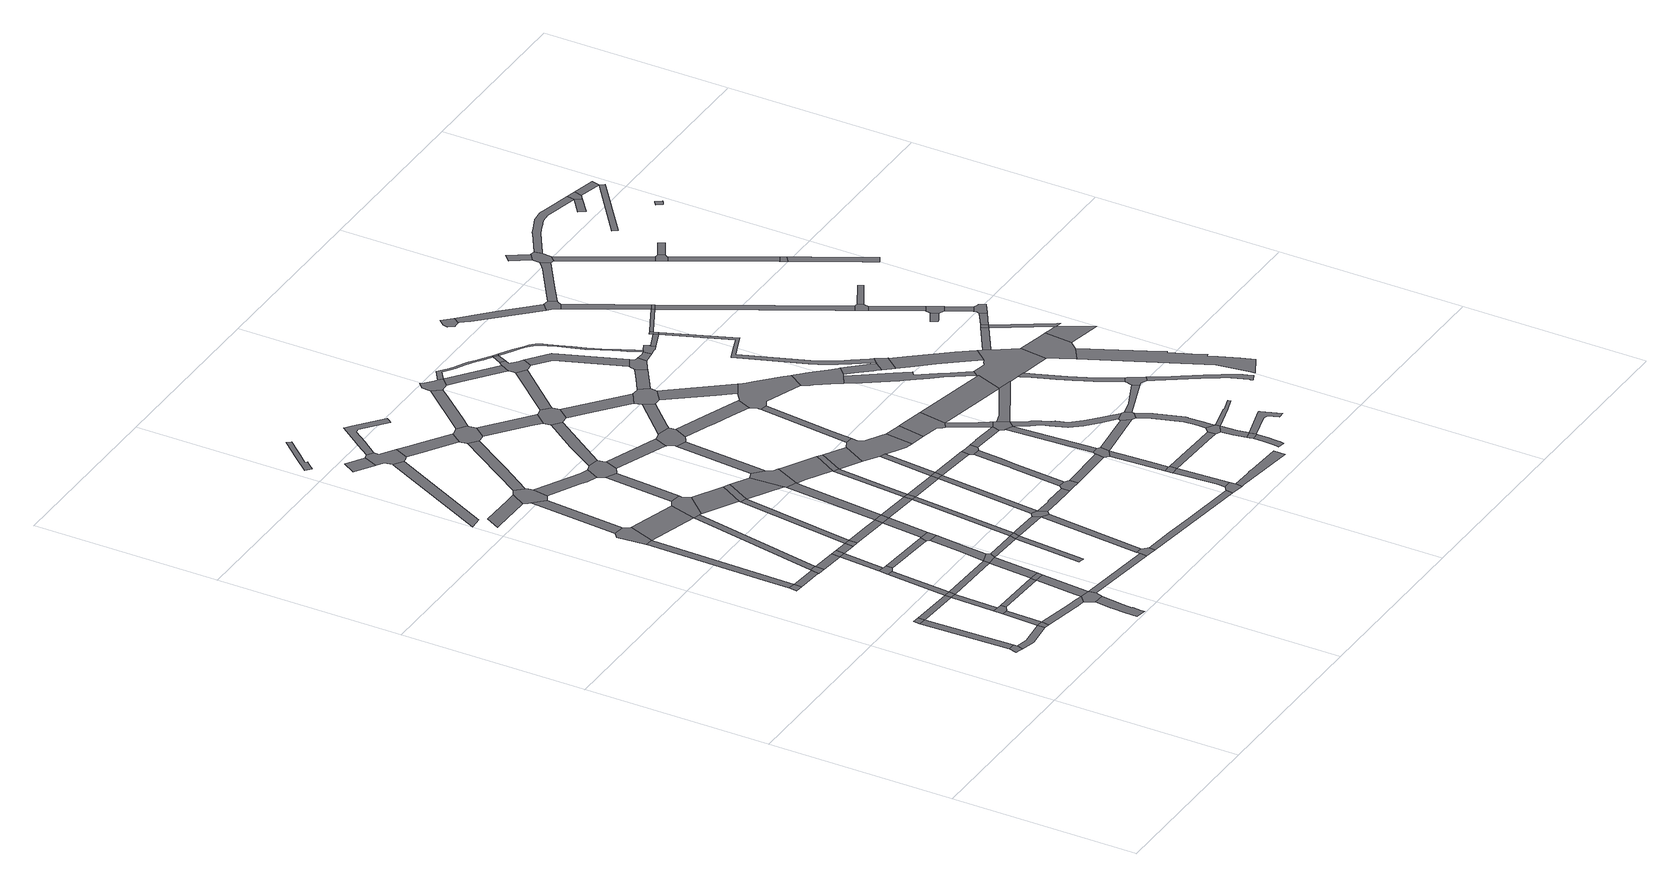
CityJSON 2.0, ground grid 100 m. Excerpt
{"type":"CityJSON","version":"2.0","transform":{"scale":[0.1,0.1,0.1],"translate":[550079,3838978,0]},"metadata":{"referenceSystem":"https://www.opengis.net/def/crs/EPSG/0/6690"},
"CityObjects":{
"road1":{"type":"Road","geometry":[{"type":"MultiSurface","lod":"1","boundaries":[[[0,1,2,3,4,5]]]}]},
"road2":{"type":"Road","attributes":{"RoadStructureAttribute.sectionType":"1"},"geometry":[{"type":"MultiSurface","lod":"1","boundaries":[[[6,1,0,7]]]}]},
"road3":{"type":"Road","attributes":{"RoadStructureAttribute.sectionType":"1"},"geometry":[{"type":"MultiSurface","lod":"1","boundaries":[[[8,9,5,4,10,11,12,13]]]}]},
"road4":{"type":"Road","geometry":[{"type":"MultiSurface","lod":"1","boundaries":[[[14,6,7,15]]]}]},
"road5":{"type":"Road","geometry":[{"type":"MultiSurface","lod":"1","boundaries":[[[8,13,16,17,18,19]]]}]},
"road6":{"type":"Road","attributes":{"RoadStructureAttribute.sectionType":"1"},"geometry":[{"type":"MultiSurface","lod":"1","boundaries":[[[20,8,19,21]]]}]},
"road7":{"type":"Road","attributes":{"RoadStructureAttribute.sectionType":"1"},"geometry":[{"type":"MultiSurface","lod":"1","boundaries":[[[15,7,22,23,24]]]}]},
"road8":{"type":"Road","geometry":[{"type":"MultiSurface","lod":"1","boundaries":[[[25,26,27,28]]]}]},
"road9":{"type":"Road","geometry":[{"type":"MultiSurface","lod":"1","boundaries":[[[29,20,21,30,31,32]]]}]},
"road10":{"type":"Road","attributes":{"RoadStructureAttribute.sectionType":"1"},"geometry":[{"type":"MultiSurface","lod":"1","boundaries":[[[23,29,32,33]]]}]},
"road11":{"type":"Road","attributes":{"RoadStructureAttribute.sectionType":"1"},"geometry":[{"type":"MultiSurface","lod":"1","boundaries":[[[34,35,36,37,19,18,38,39,40,41,42]]]}]},
"road12":{"type":"Road","attributes":{"RoadStructureAttribute.sectionType":"1"},"geometry":[{"type":"MultiSurface","lod":"1","boundaries":[[[28,27,43,44]]]}]},
"road13":{"type":"Road","geometry":[{"type":"MultiSurface","lod":"1","boundaries":[[[24,23,33,45]]]}]},
"road14":{"type":"Road","attributes":{"RoadStructureAttribute.sectionType":"1"},"geometry":[{"type":"MultiSurface","lod":"1","boundaries":[[[46,47,25,28,48,49]]]}]},
"road15":{"type":"Road","attributes":{"RoadStructureAttribute.sectionType":"1"},"geometry":[{"type":"MultiSurface","lod":"1","boundaries":[[[50,24,45,51]]]}]},
"road16":{"type":"Road","attributes":{"RoadStructureAttribute.sectionType":"1"},"geometry":[{"type":"MultiSurface","lod":"1","boundaries":[[[52,53,54,55,56,57,58,59,60,61,62,63,64]]]}]},
"road17":{"type":"Road","geometry":[{"type":"MultiSurface","lod":"1","boundaries":[[[65,44,43,66,67,68]]]}]},
"road18":{"type":"Road","attributes":{"RoadStructureAttribute.sectionType":"1"},"geometry":[{"type":"MultiSurface","lod":"1","boundaries":[[[31,30,69,70]]]}]},
"road19":{"type":"Road","geometry":[{"type":"MultiSurface","lod":"1","boundaries":[[[42,41,71,52,64,72,73]]]}]},
"road20":{"type":"Road","geometry":[{"type":"MultiSurface","lod":"1","boundaries":[[[74,50,51,75,76,77,78,79]]]}]},
"road21":{"type":"Road","attributes":{"RoadStructureAttribute.sectionType":"1"},"geometry":[{"type":"MultiSurface","lod":"1","boundaries":[[[80,68,67,81,82,83]]]}]},
"road22":{"type":"Road","attributes":{"RoadStructureAttribute.sectionType":"1"},"geometry":[{"type":"MultiSurface","lod":"1","boundaries":[[[84,45,33,85,86,87]]]}]},
"road23":{"type":"Road","attributes":{"RoadStructureAttribute.sectionType":"1"},"geometry":[{"type":"MultiSurface","lod":"1","boundaries":[[[69,88,89,42,73,90,91]]]}]},
"road24":{"type":"Road","attributes":{"RoadStructureAttribute.sectionType":"1"},"geometry":[{"type":"MultiSurface","lod":"1","boundaries":[[[82,74,79,92]]]}]},
"road25":{"type":"Road","geometry":[{"type":"MultiSurface","lod":"1","boundaries":[[[93,94,95,96,46,49,97,98,99]]]}]},
"road26":{"type":"Road","geometry":[{"type":"MultiSurface","lod":"1","boundaries":[[[83,82,92,100]]]}]},
"road27":{"type":"Road","geometry":[{"type":"MultiSurface","lod":"1","boundaries":[[[70,69,91,101]]]}]},
"road28":{"type":"Road","attributes":{"RoadStructureAttribute.sectionType":"1"},"geometry":[{"type":"MultiSurface","lod":"1","boundaries":[[[102,65,68,103]]]}]},
"road29":{"type":"Road","attributes":{"RoadStructureAttribute.sectionType":"1"},"geometry":[{"type":"MultiSurface","lod":"1","boundaries":[[[104,105,106,107,108,109]]]}]},
"road30":{"type":"Road","attributes":{"RoadStructureAttribute.sectionType":"1"},"geometry":[{"type":"MultiSurface","lod":"1","boundaries":[[[100,92,110,111]]]}]},
"road31":{"type":"Road","attributes":{"RoadStructureAttribute.sectionType":"1"},"geometry":[{"type":"MultiSurface","lod":"1","boundaries":[[[112,86,113,114,115,70,101]]]}]},
"road32":{"type":"Road","attributes":{"RoadStructureAttribute.sectionType":"1"},"geometry":[{"type":"MultiSurface","lod":"1","boundaries":[[[116,93,99,117]]]}]},
"road33":{"type":"Road","attributes":{"RoadStructureAttribute.sectionType":"1"},"geometry":[{"type":"MultiSurface","lod":"1","boundaries":[[[78,77,118,119]]]}]},
"road34":{"type":"Road","attributes":{"RoadStructureAttribute.sectionType":"1"},"geometry":[{"type":"MultiSurface","lod":"1","boundaries":[[[97,49,120,121]]]}]},
"road35":{"type":"Road","geometry":[{"type":"MultiSurface","lod":"1","boundaries":[[[111,110,122,123]]]}]},
"road36":{"type":"Road","attributes":{"RoadStructureAttribute.sectionType":"1"},"geometry":[{"type":"MultiSurface","lod":"1","boundaries":[[[73,72,124,125]]]}]},
"road37":{"type":"Road","attributes":{"RoadStructureAttribute.sectionType":"1"},"geometry":[{"type":"MultiSurface","lod":"1","boundaries":[[[126,127,128,129,130,131]]]}]},
"road38":{"type":"Road","geometry":[{"type":"MultiSurface","lod":"1","boundaries":[[[132,87,86,112,133]]]}]},
"road39":{"type":"Road","attributes":{"RoadStructureAttribute.sectionType":"1"},"geometry":[{"type":"MultiSurface","lod":"1","boundaries":[[[134,135,87,132,136,137]]]}]},
"road40":{"type":"Road","geometry":[{"type":"MultiSurface","lod":"1","boundaries":[[[138,139,109,108,140,141,116,117,142,143,144,145,146]]]}]},
"road41":{"type":"Road","attributes":{"RoadStructureAttribute.sectionType":"1"},"geometry":[{"type":"MultiSurface","lod":"1","boundaries":[[[147,148,123,122,149,150]]]}]},
"road42":{"type":"Road","attributes":{"RoadStructureAttribute.sectionType":"1"},"geometry":[{"type":"MultiSurface","lod":"1","boundaries":[[[151,133,112,152,153]]]}]},
"road43":{"type":"Road","geometry":[{"type":"MultiSurface","lod":"1","boundaries":[[[119,118,154,155,134,137,156,157]]]}]},
"road44":{"type":"Road","attributes":{"RoadStructureAttribute.sectionType":"1"},"geometry":[{"type":"MultiSurface","lod":"1","boundaries":[[[158,111,123,159]]]}]},
"road45":{"type":"Road","attributes":{"RoadStructureAttribute.sectionType":"1"},"geometry":[{"type":"MultiSurface","lod":"1","boundaries":[[[152,160,161,162,163,164]]]}]},
"road46":{"type":"Road","geometry":[{"type":"MultiSurface","lod":"1","boundaries":[[[165,166,121,120,102,103,167,168,169,170,171,172,173]]]}]},
"road47":{"type":"Road","attributes":{"RoadStructureAttribute.sectionType":"1"},"geometry":[{"type":"MultiSurface","lod":"1","boundaries":[[[174,175,176,177]]]}]},
"road48":{"type":"Road","attributes":{"RoadStructureAttribute.sectionType":"1"},"geometry":[{"type":"MultiSurface","lod":"1","boundaries":[[[149,178,157,156,179]]]}]},
"road49":{"type":"Road","attributes":{"RoadStructureAttribute.sectionType":"1"},"geometry":[{"type":"MultiSurface","lod":"1","boundaries":[[[180,181,182,183,184,185,186,187,188,189,190]]]}]},
"road50":{"type":"Road","attributes":{"RoadStructureAttribute.sectionType":"1"},"geometry":[{"type":"MultiSurface","lod":"1","boundaries":[[[170,169,191,192,193]]]}]},
"road51":{"type":"Road","geometry":[{"type":"MultiSurface","lod":"1","boundaries":[[[194,125,124,195,196,197,198,199]]]}]},
"road52":{"type":"Road","geometry":[{"type":"MultiSurface","lod":"1","boundaries":[[[153,152,164,200]]]}]},
"road53":{"type":"Road","attributes":{"RoadStructureAttribute.sectionType":"1"},"geometry":[{"type":"MultiSurface","lod":"1","boundaries":[[[201,202,144,143,203,204,205,206]]]}]},
"road54":{"type":"Road","geometry":[{"type":"MultiSurface","lod":"1","boundaries":[[[150,149,179,207,208]]]}]},
"road55":{"type":"Road","geometry":[{"type":"MultiSurface","lod":"1","boundaries":[[[209,210,177,176,211,126,131,212,213,214,215,216,217,218]]]}]},
"road56":{"type":"Road","attributes":{"RoadStructureAttribute.sectionType":"1"},"geometry":[{"type":"MultiSurface","lod":"1","boundaries":[[[219,165,173,220,221]]]}]},
"road57":{"type":"Road","attributes":{"RoadStructureAttribute.sectionType":"1"},"geometry":[{"type":"MultiSurface","lod":"1","boundaries":[[[222,223,224,138,146,225,226,227]]]}]},
"road58":{"type":"Road","geometry":[{"type":"MultiSurface","lod":"1","boundaries":[[[193,192,158,159,228]]]}]},
"road59":{"type":"Road","attributes":{"RoadStructureAttribute.sectionType":"1"},"geometry":[{"type":"MultiSurface","lod":"1","boundaries":[[[229,200,164,230,231]]]}]},
"road60":{"type":"Road","attributes":{"RoadStructureAttribute.sectionType":"1"},"geometry":[{"type":"MultiSurface","lod":"1","boundaries":[[[230,194,199,232,233]]]}]},
"road61":{"type":"Road","attributes":{"RoadStructureAttribute.sectionType":"1"},"geometry":[{"type":"MultiSurface","lod":"1","boundaries":[[[234,150,208,235,236]]]}]},
"road62":{"type":"Road","attributes":{"RoadStructureAttribute.sectionType":"1"},"geometry":[{"type":"MultiSurface","lod":"1","boundaries":[[[237,153,200,238]]]}]},
"road63":{"type":"Road","attributes":{"RoadStructureAttribute.sectionType":"1"},"geometry":[{"type":"MultiSurface","lod":"1","boundaries":[[[208,207,237,239]]]}]},
"road64":{"type":"Road","attributes":{"RoadStructureAttribute.sectionType":"1"},"geometry":[{"type":"MultiSurface","lod":"1","boundaries":[[[228,159,240,241,242,243]]]}]},
"road65":{"type":"Road","geometry":[{"type":"MultiSurface","lod":"1","boundaries":[[[244,206,205,245,219,221,246,247,248,249,250,251]]]}]},
"road66":{"type":"Road","attributes":{"RoadStructureAttribute.sectionType":"1"},"geometry":[{"type":"MultiSurface","lod":"1","boundaries":[[[252,253,215,214,254,255,256,257,258]]]}]},
"road67":{"type":"Road","geometry":[{"type":"MultiSurface","lod":"1","boundaries":[[[259,231,230,233,260,261]]]}]},
"road68":{"type":"Road","attributes":{"RoadStructureAttribute.sectionType":"1"},"geometry":[{"type":"MultiSurface","lod":"1","boundaries":[[[262,263,264,265,266,267,268,269,270,271,272,209,218]]]}]},
"road69":{"type":"Road","geometry":[{"type":"MultiSurface","lod":"1","boundaries":[[[239,237,238,273]]]}]},
"road70":{"type":"Road","geometry":[{"type":"MultiSurface","lod":"1","boundaries":[[[274,243,242,275,234,236,276,277,278]]]}]},
"road71":{"type":"Road","attributes":{"RoadStructureAttribute.sectionType":"1"},"geometry":[{"type":"MultiSurface","lod":"1","boundaries":[[[279,239,273,280,281,282]]]}]},
"road72":{"type":"Road","attributes":{"RoadStructureAttribute.sectionType":"1"},"geometry":[{"type":"MultiSurface","lod":"1","boundaries":[[[283,284,196,195,285,286]]]}]},
"road73":{"type":"Road","geometry":[{"type":"MultiSurface","lod":"1","boundaries":[[[287,288,289,290,258,257,291,222,227,292,293,294,295,296,297]]]}]},
"road74":{"type":"Road","attributes":{"RoadStructureAttribute.sectionType":"1"},"geometry":[{"type":"MultiSurface","lod":"1","boundaries":[[[298,249,248,299,300]]]}]},
"road75":{"type":"Road","attributes":{"RoadStructureAttribute.sectionType":"1"},"geometry":[{"type":"MultiSurface","lod":"1","boundaries":[[[301,259,261,302]]]}]},
"road76":{"type":"Road","attributes":{"RoadStructureAttribute.sectionType":"1"},"geometry":[{"type":"MultiSurface","lod":"1","boundaries":[[[303,273,238,304,305,301,306]]]}]},
"road77":{"type":"Road","attributes":{"RoadStructureAttribute.sectionType":"1"},"geometry":[{"type":"MultiSurface","lod":"1","boundaries":[[[307,308,309,261,260,310,311,312,313]]]}]},
"road78":{"type":"Road","attributes":{"RoadStructureAttribute.sectionType":"1"},"geometry":[{"type":"MultiSurface","lod":"1","boundaries":[[[314,315,316,244,251,317]]]}]},
"road79":{"type":"Road","attributes":{"RoadStructureAttribute.sectionType":"1"},"geometry":[{"type":"MultiSurface","lod":"1","boundaries":[[[318,276,236,319,320,321,322,323,324]]]}]},
"road80":{"type":"Road","attributes":{"RoadStructureAttribute.sectionType":"1"},"geometry":[{"type":"MultiSurface","lod":"1","boundaries":[[[325,326,274,278,327,328]]]}]},
"road81":{"type":"Road","geometry":[{"type":"MultiSurface","lod":"1","boundaries":[[[324,323,329,279,282,330]]]}]},
"road82":{"type":"Road","geometry":[{"type":"MultiSurface","lod":"1","boundaries":[[[306,301,302,331]]]}]},
"road83":{"type":"Road","attributes":{"RoadStructureAttribute.sectionType":"1"},"geometry":[{"type":"MultiSurface","lod":"1","boundaries":[[[332,333,334,295,294,335,336,337]]]}]},
"road84":{"type":"Road","geometry":[{"type":"MultiSurface","lod":"1","boundaries":[[[338,313,312,339,340,341,342]]]}]},
"road85":{"type":"Road","attributes":{"RoadStructureAttribute.sectionType":"1"},"geometry":[{"type":"MultiSurface","lod":"1","boundaries":[[[330,282,343,344,345,346,347]]]}]},
"road86":{"type":"Road","geometry":[{"type":"MultiSurface","lod":"1","boundaries":[[[348,349,350,300,299,351,352,353,325,328,354,355,356,357,358,359]]]}]},
"road87":{"type":"Road","attributes":{"RoadStructureAttribute.sectionType":"1"},"geometry":[{"type":"MultiSurface","lod":"1","boundaries":[[[360,306,331,361]]]}]},
"road88":{"type":"Road","attributes":{"RoadStructureAttribute.sectionType":"1"},"geometry":[{"type":"MultiSurface","lod":"1","boundaries":[[[362,287,297,363,364,365,366]]]}]},
"road89":{"type":"Road","attributes":{"RoadStructureAttribute.sectionType":"1"},"geometry":[{"type":"MultiSurface","lod":"1","boundaries":[[[367,331,302,368,369,370]]]}]},
"road90":{"type":"Road","geometry":[{"type":"MultiSurface","lod":"1","boundaries":[[[371,372,373,337,336,374,314,317,375,376,377,378,379]]]}]},
"road91":{"type":"Road","attributes":{"RoadStructureAttribute.sectionType":"1"},"geometry":[{"type":"MultiSurface","lod":"1","boundaries":[[[380,381,382,383,338,342,384,385,386,387]]]}]},
"road92":{"type":"Road","geometry":[{"type":"MultiSurface","lod":"1","boundaries":[[[388,347,346,389,390,391,360,361,392,393,394,395,396,397,398,399,400,401]]]}]},
"road93":{"type":"Road","geometry":[{"type":"MultiSurface","lod":"1","boundaries":[[[402,403,286,285,404,405]]]}]},
"road94":{"type":"Road","attributes":{"RoadStructureAttribute.sectionType":"1"},"geometry":[{"type":"MultiSurface","lod":"1","boundaries":[[[406,407,408,348,359,409,410]]]}]},
"road95":{"type":"Road","attributes":{"RoadStructureAttribute.sectionType":"1"},"geometry":[{"type":"MultiSurface","lod":"1","boundaries":[[[411,341,340,412,413]]]}]},
"road96":{"type":"Road","attributes":{"RoadStructureAttribute.sectionType":"1"},"geometry":[{"type":"MultiSurface","lod":"1","boundaries":[[[414,415,416,403,402]]]}]},
"road97":{"type":"Road","geometry":[{"type":"MultiSurface","lod":"1","boundaries":[[[417,370,369,380,387,418,419]]]}]},
"road98":{"type":"Road","attributes":{"RoadStructureAttribute.sectionType":"1"},"geometry":[{"type":"MultiSurface","lod":"1","boundaries":[[[377,376,420,421,422,423,424]]]}]},
"road99":{"type":"Road","attributes":{"RoadStructureAttribute.sectionType":"1"},"geometry":[{"type":"MultiSurface","lod":"1","boundaries":[[[425,357,356,426,427,428,429,430,431]]]}]},
"road100":{"type":"Road","geometry":[{"type":"MultiSurface","lod":"1","boundaries":[[[432,433,434,435,436,437,362,366,438,439,440,441,442]]]}]},
"road101":{"type":"Road","geometry":[{"type":"MultiSurface","lod":"1","boundaries":[[[443,444,445,415,414,446]]]}]},
"road102":{"type":"Road","attributes":{"RoadStructureAttribute.sectionType":"1"},"geometry":[{"type":"MultiSurface","lod":"1","boundaries":[[[447,448,449,388,401,450,451]]]}]},
"road103":{"type":"Road","attributes":{"RoadStructureAttribute.sectionType":"1"},"geometry":[{"type":"MultiSurface","lod":"1","boundaries":[[[452,397,396,453,454]]]}]},
"road104":{"type":"Road","attributes":{"RoadStructureAttribute.sectionType":"1"},"geometry":[{"type":"MultiSurface","lod":"1","boundaries":[[[455,456,457,458,459,444,443]]]}]},
"road105":{"type":"Road","attributes":{"RoadStructureAttribute.sectionType":"1"},"geometry":[{"type":"MultiSurface","lod":"1","boundaries":[[[460,371,379,461]]]}]},
"road106":{"type":"Road","geometry":[{"type":"MultiSurface","lod":"1","boundaries":[[[462,463,411,413,458,457,464]]]}]},
"road107":{"type":"Road","attributes":{"RoadStructureAttribute.sectionType":"1"},"geometry":[{"type":"MultiSurface","lod":"1","boundaries":[[[465,466,467,405,404,468,469,470]]]}]},
"road108":{"type":"Road","attributes":{"RoadStructureAttribute.sectionType":"1"},"geometry":[{"type":"MultiSurface","lod":"1","boundaries":[[[471,472,419,418,473,474]]]}]},
"road109":{"type":"Road","geometry":[{"type":"MultiSurface","lod":"1","boundaries":[[[475,424,423,406,410,476,477,478,479,480,481,482]]]}]},
"road110":{"type":"Road","attributes":{"RoadStructureAttribute.sectionType":"1"},"geometry":[{"type":"MultiSurface","lod":"1","boundaries":[[[441,440,483,484,485]]]}]},
"road111":{"type":"Road","geometry":[{"type":"MultiSurface","lod":"1","boundaries":[[[486,454,453,487,488,489,490,491]]]}]},
"road112":{"type":"Road","attributes":{"RoadStructureAttribute.sectionType":"1"},"geometry":[{"type":"MultiSurface","lod":"1","boundaries":[[[492,493,463,462,494,495]]]}]},
"road113":{"type":"Road","attributes":{"RoadStructureAttribute.sectionType":"1"},"geometry":[{"type":"MultiSurface","lod":"1","boundaries":[[[496,497,498,499,500,501,502,503,442,441,504,505,506,507,508,509,510,511,512,513]]]}]},
"road114":{"type":"Road","attributes":{"RoadStructureAttribute.sectionType":"1"},"geometry":[{"type":"MultiSurface","lod":"1","boundaries":[[[514,515,490,489,516,517,474,518]]]}]},
"road115":{"type":"Road","attributes":{"RoadStructureAttribute.sectionType":"1"},"geometry":[{"type":"MultiSurface","lod":"1","boundaries":[[[519,520,521,446,414,522,523,524,525]]]}]},
"road116":{"type":"Road","attributes":{"RoadStructureAttribute.sectionType":"1"},"geometry":[{"type":"MultiSurface","lod":"1","boundaries":[[[478,477,526,527,528,529]]]}]},
"road117":{"type":"Road","geometry":[{"type":"MultiSurface","lod":"1","boundaries":[[[518,474,473,530,492,495,531,532]]]}]},
"road118":{"type":"Road","geometry":[{"type":"MultiSurface","lod":"1","boundaries":[[[533,485,484,534,535,460,461,536,537,538,539,540,541,542]]]}]},
"road119":{"type":"Road","attributes":{"RoadStructureAttribute.sectionType":"1"},"geometry":[{"type":"MultiSurface","lod":"1","boundaries":[[[543,544,482,481,545]]]}]},
"road120":{"type":"Road","attributes":{"RoadStructureAttribute.sectionType":"1"},"geometry":[{"type":"MultiSurface","lod":"1","boundaries":[[[546,464,457,547,548,549]]]}]},
"road121":{"type":"Road","attributes":{"RoadStructureAttribute.sectionType":"1"},"geometry":[{"type":"MultiSurface","lod":"1","boundaries":[[[512,533,542,550]]]}]},
"road122":{"type":"Road","geometry":[{"type":"MultiSurface","lod":"1","boundaries":[[[551,552,553,554,555,529,528,556,557,431,430,558,559,560,447,451,561,562,563,564]]]}]},
"road123":{"type":"Road","geometry":[{"type":"MultiSurface","lod":"1","boundaries":[[[513,512,550,565]]]}]},
"road124":{"type":"Road","attributes":{"RoadStructureAttribute.sectionType":"1"},"geometry":[{"type":"MultiSurface","lod":"1","boundaries":[[[566,567,568,569,570,571,572,573,574,575,576,577,578,579,531,495,580,581,582,583,584,585,586,587,588,589]]]}]},
"road125":{"type":"Road","attributes":{"RoadStructureAttribute.sectionType":"1"},"geometry":[{"type":"MultiSurface","lod":"1","boundaries":[[[590,539,538,591,592,593]]]}]},
"road126":{"type":"Road","attributes":{"RoadStructureAttribute.sectionType":"1"},"geometry":[{"type":"MultiSurface","lod":"1","boundaries":[[[594,595,596,597,598,599,600,601,602,603,604,605]]]}]},
"road127":{"type":"Road","geometry":[{"type":"MultiSurface","lod":"1","boundaries":[[[606,593,592,607,608,543,545,609,610,611]]]}]},
"road128":{"type":"Road","geometry":[{"type":"MultiSurface","lod":"1","boundaries":[[[612,613,614,598,597,615]]]}]},
"road129":{"type":"Road","attributes":{"RoadStructureAttribute.sectionType":"1"},"geometry":[{"type":"MultiSurface","lod":"1","boundaries":[[[616,617,618,619,620,621,613,612]]]}]},
"road130":{"type":"Road","geometry":[{"type":"MultiSurface","lod":"1","boundaries":[[[622,623,525,524,624,619,618,625]]]}]},
"road131":{"type":"Road","attributes":{"RoadStructureAttribute.sectionType":"1"},"geometry":[{"type":"MultiSurface","lod":"1","boundaries":[[[491,490,626,627,628,629,630,631]]]}]},
"road132":{"type":"Road","attributes":{"RoadStructureAttribute.sectionType":"1"},"geometry":[{"type":"MultiSurface","lod":"1","boundaries":[[[632,633,634,635,636,637,638,639,640,641,642,643,644,645,646,647,648,565,550,649,650,651,652,653,654,655,656,657,658,659,660,661,662,663,664,665,666,667,668]]]}]},
"road133":{"type":"Road","attributes":{"RoadStructureAttribute.sectionType":"1"},"geometry":[{"type":"MultiSurface","lod":"1","boundaries":[[[630,669,670,532,531,671,672,673]]]}]},
"road134":{"type":"Road","geometry":[{"type":"MultiSurface","lod":"1","boundaries":[[[674,589,588,546,549,675,676,677,678,679]]]}]},
"road135":{"type":"Road","attributes":{"RoadStructureAttribute.sectionType":"1"},"geometry":[{"type":"MultiSurface","lod":"1","boundaries":[[[680,681,682,683,684,685,686,676,675,687,688,689,690,691,622,625]]]}]},
"road136":{"type":"Road","attributes":{"RoadStructureAttribute.sectionType":"1"},"geometry":[{"type":"MultiSurface","lod":"1","boundaries":[[[667,692,611,610,693]]]}]},
"road137":{"type":"Road","geometry":[{"type":"MultiSurface","lod":"1","boundaries":[[[694,695,696,697,698,699,564,563,700,701,702,703,704,705,706,707,708]]]}]},
"road138":{"type":"Road","attributes":{"RoadStructureAttribute.sectionType":"1"},"geometry":[{"type":"MultiSurface","lod":"1","boundaries":[[[709,710,711,712,713,714,715,612,615]]]}]},
"road139":{"type":"Road","geometry":[{"type":"MultiSurface","lod":"1","boundaries":[[[716,717,718,719,668,667,693,720,721,722,723]]]}]},
"road140":{"type":"Road","attributes":{"RoadStructureAttribute.sectionType":"1"},"geometry":[{"type":"MultiSurface","lod":"1","boundaries":[[[724,725,726,727,728,729,704,703,730,731,732,733,734,735,736,737,738,739]]]}]},
"road141":{"type":"Road","geometry":[{"type":"MultiSurface","lod":"1","boundaries":[[[740,741,742,743,744,745,625,618]]]}]},
"road142":{"type":"Road","geometry":[{"type":"MultiSurface","lod":"1","boundaries":[[[746,747,748,749,750,751,752,753]]]}]},
"road143":{"type":"Road","attributes":{"RoadStructureAttribute.sectionType":"1"},"geometry":[{"type":"MultiSurface","lod":"1","boundaries":[[[754,755,756,708,707,757,758,759,760,761,762]]]}]},
"road144":{"type":"Road","attributes":{"RoadStructureAttribute.sectionType":"1"},"geometry":[{"type":"MultiSurface","lod":"1","boundaries":[[[763,764,765,679,678,766]]]}]},
"road145":{"type":"Road","attributes":{"RoadStructureAttribute.sectionType":"1"},"geometry":[{"type":"MultiSurface","lod":"1","boundaries":[[[767,723,722,768]]]}]},
"road146":{"type":"Road","geometry":[{"type":"MultiSurface","lod":"1","boundaries":[[[769,770,771,772,773,774,762,761,775,776,777]]]}]},
"road147":{"type":"Road","attributes":{"RoadStructureAttribute.sectionType":"1"},"geometry":[{"type":"MultiSurface","lod":"1","boundaries":[[[778,779,780,781,782,783,784,785,786,787,788,789,768,790,791,792,793,794,795,796,797,798,799,800,801,772,771]]]}]},
"road148":{"type":"Road","geometry":[{"type":"MultiSurface","lod":"1","boundaries":[[[802,803,767,768,789,804]]]}]},
"road149":{"type":"Road","attributes":{"RoadStructureAttribute.sectionType":"1"},"geometry":[{"type":"MultiSurface","lod":"1","boundaries":[[[805,806,807,808,753,752,809,810,811,812,813]]]}]},
"road150":{"type":"Road","attributes":{"RoadStructureAttribute.sectionType":"1"},"geometry":[{"type":"MultiSurface","lod":"1","boundaries":[[[814,815,816,817,818,819,820,821,822,823,824,825,826,827,828,829,830,831]]]}]},
"road151":{"type":"Road","attributes":{"RoadStructureAttribute.sectionType":"1"},"geometry":[{"type":"MultiSurface","lod":"1","boundaries":[[[832,833,834,777,776,835,836,837,838,839,840]]]}]},
"road152":{"type":"Road","geometry":[{"type":"MultiSurface","lod":"1","boundaries":[[[841,840,839,842,843,844,845,846,739,738,631,630,673,847,814,831,848,849,850,851,852,853,854,855]]]}]},
"road153":{"type":"Road","geometry":[{"type":"MultiSurface","lod":"1","boundaries":[[[856,857,858,824,823,859,860,861,763,766,862,863,864,865,866]]]}]},
"road154":{"type":"Road","attributes":{"RoadStructureAttribute.sectionType":"1"},"geometry":[{"type":"MultiSurface","lod":"1","boundaries":[[[867,868,802,804,869,870]]]}]},
"road155":{"type":"Road","geometry":[{"type":"MultiSurface","lod":"1","boundaries":[[[813,812,871,872,873,874,875,876,877]]]}]},
"road156":{"type":"Road","attributes":{"RoadStructureAttribute.sectionType":"1"},"geometry":[{"type":"MultiSurface","lod":"1","boundaries":[[[878,879,880,881,882,883,884,885,886,887,888,866,865,889,890,891,892,893,894,895,896,897,898,899]]]}]},
"road157":{"type":"Road","attributes":{"RoadStructureAttribute.sectionType":"1"},"geometry":[{"type":"MultiSurface","lod":"1","boundaries":[[[900,901,902,874,873,903,904,867,905]]]}]},
"road158":{"type":"Road","geometry":[{"type":"MultiSurface","lod":"1","boundaries":[[[905,867,870,906]]]}]},
"road159":{"type":"Road","geometry":[{"type":"MultiSurface","lod":"1","boundaries":[[[907,908,852,851,909,910,911,912,913,914,915,916]]]}]},
"road160":{"type":"Road","attributes":{"RoadStructureAttribute.sectionType":"1"},"geometry":[{"type":"MultiSurface","lod":"1","boundaries":[[[917,855,854,918,919]]]}]},
"road161":{"type":"Road","attributes":{"RoadStructureAttribute.sectionType":"1"},"geometry":[{"type":"MultiSurface","lod":"1","boundaries":[[[920,921,922,923,924,925,926,927,913,912,928,929,930,931,932]]]}]},
"road162":{"type":"Road","attributes":{"RoadStructureAttribute.sectionType":"1"},"geometry":[{"type":"MultiSurface","lod":"1","boundaries":[[[933,934,935,906,870,936,937,938,939,940,941]]]}]},
"road163":{"type":"Road","attributes":{"RoadStructureAttribute.sectionType":"1"},"geometry":[{"type":"MultiSurface","lod":"1","boundaries":[[[942,943,944,945,946,877,876,947,948]]]}]},
"road164":{"type":"Road","geometry":[{"type":"MultiSurface","lod":"1","boundaries":[[[949,917,919,950]]]}]},
"road165":{"type":"Road","geometry":[{"type":"MultiSurface","lod":"1","boundaries":[[[951,952,953,954,955,956,957,958]]]}]},
"road166":{"type":"Road","geometry":[{"type":"MultiSurface","lod":"1","boundaries":[[[959,941,940,960,961,962,963,964]]]}]},
"road167":{"type":"Road","attributes":{"RoadStructureAttribute.sectionType":"1"},"geometry":[{"type":"MultiSurface","lod":"1","boundaries":[[[965,950,919,966,967]]]}]},
"road168":{"type":"Road","geometry":[{"type":"MultiSurface","lod":"1","boundaries":[[[968,969,970,916,915,971,972,966]]]}]},
"road169":{"type":"Road","attributes":{"RoadStructureAttribute.sectionType":"1"},"geometry":[{"type":"MultiSurface","lod":"1","boundaries":[[[973,949,950,974]]]}]},
"road170":{"type":"Road","attributes":{"RoadStructureAttribute.sectionType":"1"},"geometry":[{"type":"MultiSurface","lod":"1","boundaries":[[[961,960,975,976]]]}]},
"road171":{"type":"Road","geometry":[{"type":"MultiSurface","lod":"1","boundaries":[[[976,975,951,958,977,978]]]}]},
"road172":{"type":"Road","attributes":{"RoadStructureAttribute.sectionType":"1"},"geometry":[{"type":"MultiSurface","lod":"1","boundaries":[[[979,980,981,982]]]}]},
"road173":{"type":"Road","attributes":{"RoadStructureAttribute.sectionType":"1"},"geometry":[{"type":"MultiSurface","lod":"1","boundaries":[[[978,977,983,984]]]}]},
"road174":{"type":"Road","geometry":[{"type":"MultiSurface","lod":"1","boundaries":[[[982,981,942,948,985,986,987,988,989]]]}]},
"road175":{"type":"Road","geometry":[{"type":"MultiSurface","lod":"1","boundaries":[[[990,991,992,964,963]]]}]},
"road176":{"type":"Road","geometry":[{"type":"MultiSurface","lod":"1","boundaries":[[[993,984,983,994,995,973,974,996,997]]]}]},
"road177":{"type":"Road","attributes":{"RoadStructureAttribute.sectionType":"1"},"geometry":[{"type":"MultiSurface","lod":"1","boundaries":[[[998,999,1000,986,985,1001,1002,1003,1004,1005]]]}]},
"road178":{"type":"Road","geometry":[{"type":"MultiSurface","lod":"1","boundaries":[[[1006,1007,1005,1004,1008,1009,1010,1011,1012,1013,1014]]]}]},
"road179":{"type":"Road","attributes":{"RoadStructureAttribute.sectionType":"1"},"geometry":[{"type":"MultiSurface","lod":"1","boundaries":[[[1015,1010,1009,1016,1017,1018]]]}]},
"road180":{"type":"Road","geometry":[{"type":"MultiSurface","lod":"1","boundaries":[[[1019,1020,1021,1014,1013]]]}]},
"road181":{"type":"Road","geometry":[{"type":"MultiSurface","lod":"1","boundaries":[[[1018,1017,1022,1023,1024]]]}]},
"road182":{"type":"Road","attributes":{"RoadStructureAttribute.sectionType":"1"},"geometry":[{"type":"MultiSurface","lod":"1","boundaries":[[[1025,1026,1027,1028,1029,1030,1031,1024,1023,1032,1033,1034,1035,1036,1037,1038]]]}]},
"road183":{"type":"Road","attributes":{"RoadStructureAttribute.sectionType":"1"},"geometry":[{"type":"MultiSurface","lod":"1","boundaries":[[[1039,1040,1041,1042,1043,1044,1045,1046,989,988,1047,1048,1049,1050,1051,1052,1053,1054]]]}]},
"road184":{"type":"Road","geometry":[{"type":"MultiSurface","lod":"1","boundaries":[[[1053,1055,1056,1057]]]}]},
"road185":{"type":"Road","attributes":{"RoadStructureAttribute.sectionType":"1"},"geometry":[{"type":"MultiSurface","lod":"1","boundaries":[[[1058,1059,1060,1061,1062,1063,1064,1065]]]}]},
"road186":{"type":"Road","geometry":[{"type":"MultiSurface","lod":"1","boundaries":[[[1054,1053,1057,1066,1067]]]}]},
"road187":{"type":"Road","geometry":[{"type":"MultiSurface","lod":"1","boundaries":[[[1068,1069,1070,1071,1072,1073]]]}]},
"road188":{"type":"Road","attributes":{"RoadStructureAttribute.sectionType":"1"},"geometry":[{"type":"MultiSurface","lod":"1","boundaries":[[[1067,1066,1058,1074]]]}]}
},
"vertices":[
[338,409,0],[299,408,0],[287,368,0],[312,361,0],[330,356,0],[339,391,0],
[286,889,0],[326,887,0],
[546,393,0],[401,375,0],[404,337,0],[427,340,0],[524,353,0],[544,356,0],
[289,926,0],[329,923,0],
[549,355,0],[560,353,0],[574,351,0],[581,392,0],
[553,587,0],[588,585,0],
[337,886,0],[563,873,0],[566,909,0],
[262,1588,0],[259,1545,0],[299,1542,0],[302,1583,0],
[555,638,0],[616,605,0],[617,635,0],[589,636,0],
[596,871,0],
[859,339,0],[835,344,0],[783,353,0],[782,354,0],[774,314,0],[780,313,0],[828,305,0],[832,304,0],[870,337,0],
[444,1531,0],[451,1572,0],
[601,907,0],
[272,2369,0],[264,1727,0],[304,1726,0],[312,2365,0],
[596,1235,0],[630,1232,0],
[862,255,0],[851,166,0],[850,156,0],[845,80,0],[845,19,0],[901,10,0],[901,32,0],[906,76,0],[900,77,0],[906,153,0],[907,159,0],[918,249,0],[919,251,0],
[452,1576,0],[443,1527,0],[485,1523,0],[489,1572,0],
[893,595,0],[895,625,0],
[850,274,0],[932,290,0],[927,329,0],
[601,1287,0],[633,1233,0],[653,1244,0],[655,1244,0],[658,1282,0],[635,1284,0],
[491,1572,0],[621,1511,0],[623,1511,0],[627,1559,0],
[606,907,0],[600,871,0],[918,862,0],[923,896,0],
[893,590,0],[874,373,0],[928,348,0],[949,590,0],
[657,1508,0],
[285,2548,0],[283,2547,0],[256,2524,0],[272,2372,0],[369,2507,0],[345,2539,0],[345,2541,0],
[662,1556,0],
[952,620,0],
[586,2286,0],[624,2277,0],
[291,3137,0],[100,3140,0],[59,3063,0],[79,3063,0],[298,3058,0],[346,3136,0],
[732,1502,0],[737,1549,0],
[973,865,0],[918,859,0],[897,628,0],[896,625,0],
[327,3029,0],[382,2972,0],
[943,1222,0],[953,1258,0],
[586,2288,0],[628,2432,0],
[768,1499,0],[772,1545,0],
[1335,239,0],[1340,276,0],
[307,3770,0],[306,3769,0],[305,3767,0],[5,3169,0],[75,3175,0],[357,3736,0],
[980,915,0],[993,899,0],
[956,1207,0],[940,1042,0],[994,1043,0],[1010,1202,0],
[381,3156,0],[361,3145,0],[312,3045,0],[317,3040,0],[392,2978,0],[419,2993,0],[432,3076,0],[427,3100,0],[424,3114,0],
[907,1532,0],[774,1545,0],[983,1479,0],[988,1525,0],
[1156,894,0],[1166,857,0],[1179,894,0],
[944,1220,0],[956,1209,0],[1015,1252,0],[961,1258,0],
[818,2162,0],[853,2150,0],
[1135,494,0],[1150,492,0],[1165,490,0],[1165,491,0],[1196,856,0],
[663,2450,0],[653,2444,0],[624,2278,0],[626,2277,0],[635,2274,0],[740,2388,0],[721,2418,0],[722,2431,0],[724,2444,0],
[199,3973,0],[157,3903,0],[257,3837,0],[291,3912,0],
[961,1263,0],[1037,1474,0],
[230,4307,0],[133,4201,0],[54,4111,0],[84,4085,0],[117,4122,0],[128,4135,0],[122,4141,0],[119,4147,0],[165,4197,0],[193,4228,0],[249,4289,0],
[816,2171,0],[819,2169,0],[894,2300,0],
[1342,298,0],[1402,231,0],[1406,265,0],[1402,270,0],[1380,293,0],[1379,294,0],
[1209,893,0],
[670,2951,0],[505,3038,0],[586,2906,0],[620,2888,0],[675,2866,0],[712,2935,0],
[1038,1478,0],[1042,1520,0],
[319,3920,0],[315,3919,0],[297,3811,0],[363,3738,0],[369,3739,0],[397,3747,0],[431,3821,0],[352,3872,0],[351,3896,0],[351,3898,0],
[698,2830,0],[738,2592,0],[755,2800,0],
[641,3549,0],[572,3445,0],[465,3283,0],[540,3286,0],[574,3337,0],[689,3513,0],
[928,2281,0],
[1233,893,0],[1396,847,0],[1379,886,0],
[1434,823,0],[1434,825,0],
[1037,2032,0],[1089,1990,0],[1093,2013,0],
[1233,1459,0],[1263,1455,0],
[1235,1503,0],
[855,2149,0],[856,2148,0],[1036,2046,0],[1025,2226,0],
[748,2947,0],[689,2844,0],[766,2807,0],[786,2820,0],[791,2823,0],[820,2894,0],[814,2914,0],[808,2936,0],
[529,3755,0],[481,3787,0],[420,3731,0],[485,3689,0],[500,3679,0],[634,3590,0],[683,3654,0],
[1401,904,0],[1454,844,0],[1436,889,0],
[419,3987,0],[475,4062,0],[497,4065,0],[628,3961,0],[639,3976,0],[650,3991,0],[509,4105,0],[493,4118,0],[476,4131,0],[387,4011,0],[378,4000,0],
[1262,1500,0],
[1062,2240,0],[1038,2044,0],[1159,2148,0],[1134,2163,0],[1118,2192,0],
[1271,1906,0],[1277,1648,0],[1277,1650,0],[1299,1896,0],
[1725,228,0],[1570,246,0],[2024,153,0],[2029,191,0],
[730,3660,0],[728,3659,0],[687,3650,0],[684,3652,0],[643,3552,0],[695,3513,0],[724,3516,0],[732,3517,0],[783,3582,0],[777,3619,0],[777,3623,0],
[826,2891,0],[1079,2714,0],[1111,2788,0],
[1456,1440,0],[1491,1438,0],
[1269,1500,0],[1268,1455,0],[1453,1440,0],[1460,1482,0],
[1548,887,0],[1535,886,0],[1529,884,0],[1546,841,0],[1648,841,0],[1663,841,0],[1666,885,0],
[977,3282,0],[854,3108,0],[792,3014,0],[1025,3245,0],
[1179,2137,0],[1103,2007,0],[1106,2005,0],[1136,1989,0],[1197,1955,0],[1272,1913,0],[1346,2041,0],
[1101,2668,0],[1062,2243,0],[1122,2237,0],[1159,2649,0],
[1272,1912,0],[1374,2025,0],
[1495,1480,0],
[955,3442,0],[947,3449,0],[946,3450,0],[929,3358,0],[972,3323,0],[1027,3384,0],
[1681,905,0],[1693,841,0],[1746,841,0],[1746,885,0],[1723,903,0],
[1301,1895,0],[1305,1892,0],[1383,1847,0],[1412,1830,0],[1487,1959,0],
[1151,2795,0],[1150,2794,0],[1114,2786,0],[1082,2710,0],[1100,2686,0],[1103,2682,0],[1170,2656,0],[1173,2659,0],[1194,2673,0],[1231,2744,0],[1228,2767,0],[1226,2781,0],
[1492,1777,0],[1525,1767,0],
[963,3929,0],[832,3686,0],[954,3828,0],[955,3830,0],[1002,3884,0],
[1498,1480,0],[1683,1420,0],[1716,1417,0],[1720,1459,0],
[1068,3392,0],[1066,3390,0],[1035,3385,0],[979,3285,0],[1029,3246,0],[1066,3250,0],[1117,3312,0],[1114,3351,0],[1113,3354,0],
[1726,1395,0],[1716,1277,0],[1708,1187,0],[1707,1182,0],[1747,1178,0],[1751,1222,0],[1756,1274,0],[1766,1393,0],
[1524,1976,0],[1486,1787,0],[1489,1785,0],[1493,1783,0],[1527,1766,0],[1528,1765,0],[1588,1729,0],[1623,1709,0],[1666,1700,0],[1681,1850,0],[1658,1863,0],[1584,1906,0],[1562,1939,0],[1566,1973,0],
[2101,213,0],[2055,211,0],[2098,143,0],[2103,182,0],
[1349,2993,0],[1344,2987,0],[1203,2847,0],[1247,2803,0],[1381,2939,0],
[2009,892,0],[1761,841,0],[2003,845,0],
[2087,490,0],[2042,488,0],[2056,258,0],
[1755,1455,0],[1791,1411,0],[1793,1453,0],
[1087,3233,0],[1161,3175,0],[1326,3039,0],[1336,3032,0],[1408,3076,0],
[1402,2682,0],[1347,2615,0],[1348,2614,0],[1365,2608,0],[1464,2572,0],[1569,2533,0],[1602,2607,0],
[1052,3957,0],[1033,3974,0],[1004,3999,0],[995,4007,0],[969,3978,0],[965,3947,0],[1018,3886,0],[1029,3887,0],[1043,3889,0],[1087,3930,0],[1065,3948,0],
[2079,532,0],[2040,530,0],[2042,491,0],[2084,531,0],
[1583,2474,0],[1570,2362,0],[1525,1978,0],[1578,2085,0],[1623,2469,0],
[1731,1840,0],[1747,1684,0],[1776,1831,0],
[2076,610,0],[2070,736,0],[2064,849,0],[2024,821,0],[2036,608,0],
[1302,3655,0],[1350,3618,0],
[2058,911,0],[2018,910,0],[2072,898,0],
[2256,174,0],[2236,179,0],[2209,176,0],[2116,141,0],[2444,100,0],[2446,164,0],
[1841,1451,0],[1840,1451,0],[1973,1395,0],[1984,1437,0],
[1445,3073,0],[1392,2939,0],[1423,2940,0],[1486,2990,0],[1487,2998,0],[1489,3017,0],[1491,3028,0],[1452,3077,0],
[1101,3845,0],[1299,3695,0],[1328,3744,0],
[1804,1826,0],[1848,1664,0],[1861,1642,0],[1868,1631,0],[1903,1653,0],[1929,1801,0],
[1991,1373,0],[1992,1363,0],[2046,1101,0],[2032,1354,0],
[1337,3853,0],[1306,3875,0],[1276,3895,0],[1254,3907,0],[1206,3932,0],[1183,3949,0],[1158,3969,0],[1130,3991,0],[1136,3966,0],[1148,3959,0],[1171,3939,0],[1196,3922,0],[1246,3897,0],[1269,3885,0],[1299,3865,0],[1329,3843,0],[1372,3816,0],[1379,3826,0],
[2014,1469,0],[1956,1562,0],[1957,1483,0],[1982,1440,0],[2021,1457,0],
[2436,520,0],[2376,522,0],[2192,527,0],[2375,482,0],[2440,480,0],[2445,480,0],[2439,520,0],
[1535,2795,0],[1591,2723,0],[1655,2643,0],[1728,2683,0],
[1989,1375,0],[2060,1387,0],[2031,1441,0],
[1344,3764,0],[1300,3679,0],[1301,3668,0],[1365,3620,0],[1376,3621,0],[1392,3623,0],[1419,3675,0],[1398,3690,0],[1357,3722,0],[1369,3747,0],
[1603,3173,0],[1527,3123,0],[1627,3117,0],
[2331,933,0],[2354,889,0],[2358,890,0],[2364,890,0],
[1395,3802,0],
[1890,2524,0],[1817,2594,0],[1784,2625,0],[1757,2650,0],[1734,2676,0],[1640,2632,0],[1607,2606,0],[1572,2527,0],[1586,2497,0],[1584,2486,0],[1641,2479,0],[1659,2489,0],[1860,2414,0],[1917,2498,0],
[1407,3809,0],
[2275,1056,0],[2243,1084,0],[2193,1144,0],[2172,1202,0],[2170,1202,0],[2165,1214,0],[2161,1212,0],[2158,1219,0],[2142,1261,0],[2140,1266,0],[2136,1272,0],[2117,1301,0],[2111,1310,0],[2063,1382,0],[2078,1288,0],[2079,1286,0],[2110,1241,0],[2123,1205,0],[2154,1121,0],[2202,1064,0],[2212,1055,0],[2263,1008,0],[2334,950,0],[2383,960,0],
[1534,3587,0],[1484,3551,0],[1613,3210,0],[1666,3239,0],
[2532,180,0],[2534,199,0],[2535,247,0],[2537,306,0],[2495,302,0],[2496,247,0],[2496,206,0],[2490,172,0],[2489,168,0],[2489,167,0],[2488,162,0],[2528,155,0],
[1676,3213,0],[1609,3193,0],[1607,3189,0],[1644,3128,0],[1695,3161,0],[1698,3211,0],
[2530,345,0],[2489,334,0],[2491,320,0],[2539,312,0],
[2530,348,0],[2520,405,0],[2514,495,0],[2471,468,0],[2472,457,0],[2476,403,0],
[2467,547,0],[2449,529,0],[2453,476,0],[2512,518,0],
[1928,1648,0],[2275,1579,0],[2279,1578,0],[2295,1575,0],[2297,1575,0],[2352,1719,0],
[1752,3257,0],[1737,3290,0],[1724,3317,0],[1709,3349,0],[1686,3402,0],[1658,3469,0],[1635,3534,0],[1614,3596,0],[1596,3646,0],[1588,3666,0],[1581,3680,0],[1571,3695,0],[1558,3708,0],[1548,3718,0],[1528,3732,0],[1503,3750,0],[1475,3767,0],[1400,3799,0],[1468,3757,0],[1495,3740,0],[1518,3725,0],[1540,3708,0],[1551,3698,0],[1563,3683,0],[1573,3668,0],[1578,3655,0],[1586,3638,0],[1602,3593,0],[1622,3531,0],[1645,3466,0],[1674,3399,0],[1697,3347,0],[1714,3309,0],[1725,3284,0],[1740,3252,0],[1758,3215,0],[1770,3222,0],
[2285,1568,0],[2088,1461,0],[2309,1523,0],[2345,1543,0],[2375,1559,0],
[2403,953,0],[2383,882,0],[2416,911,0],[2418,919,0],[2418,923,0],[2406,954,0],
[2511,527,0],[2508,572,0],[2508,579,0],[2506,664,0],[2506,667,0],[2505,676,0],[2457,829,0],[2416,812,0],[2466,663,0],[2470,608,0],[2468,579,0],[2468,572,0],
[1738,3207,0],[1762,3170,0],
[2082,2330,0],[2048,2366,0],[1993,2423,0],[1969,2447,0],[1961,2455,0],[1926,2489,0],[1885,2377,0],[1894,2365,0],[1966,2259,0],[1976,2243,0],[2032,2278,0],[2040,2282,0],[2041,2282,0],[2047,2285,0],[2088,2324,0],
[2680,350,0],[2703,340,0],[2722,285,0],[2756,288,0],[2720,393,0],[2718,398,0],[2712,396,0],
[1820,3217,0],[1810,3240,0],[1806,3238,0],[1783,3228,0],[1798,3175,0],[1806,3175,0],[1828,3184,0],[1823,3210,0],
[2306,1846,0],[2274,1894,0],[2204,1992,0],[2226,2007,0],[2175,2083,0],[2084,2205,0],[2022,2170,0],[2127,2022,0],[2137,2008,0],[2194,1936,0],[2196,1933,0],[2205,1922,0],[2215,1910,0],[2257,1856,0],[2346,1727,0],[2370,1756,0],
[2516,496,0],[2662,534,0],[2736,559,0],[2731,574,0],[2654,549,0],[2651,554,0],
[1533,4193,0],[1504,4162,0],[1501,4137,0],[1499,4135,0],[1522,4107,0],[1525,4107,0],[1557,4109,0],[1583,4146,0],
[2189,2215,0],[2140,2269,0],[2113,2298,0],[2069,2259,0],[2095,2228,0],[2143,2173,0],[2151,2164,0],[2169,2144,0],[2208,2195,0],
[2629,1040,0],[2629,1039,0],[2478,973,0],[2645,1004,0],
[1920,3249,0],[1930,3224,0],
[2278,2170,0],[2259,2197,0],[2239,2225,0],[2215,2200,0],[2215,2195,0],[2213,2192,0],[2201,2107,0],[2214,2092,0],[2273,2168,0],
[2228,2240,0],[2174,2314,0],[2139,2366,0],[2137,2370,0],[2116,2404,0],[2104,2429,0],[2095,2446,0],[2080,2483,0],[1954,2819,0],[1991,2834,0],[2091,2873,0],[1947,3234,0],[2066,2883,0],[1976,2848,0],[1927,2829,0],[1917,2824,0],[2048,2475,0],[2066,2433,0],[2073,2417,0],[2086,2391,0],[2109,2353,0],[2111,2349,0],[2147,2296,0],[2199,2222,0],
[1931,3276,0],[1912,3266,0],[1937,3259,0],
[1803,3930,0],[1742,3992,0],[1689,4044,0],[1688,4044,0],[1561,4106,0],[1578,4089,0],[1595,4063,0],[1856,3795,0],[1899,3833,0],
[2432,1548,0],[2436,1538,0],[2455,1488,0],[2498,1378,0],[2529,1306,0],[2553,1255,0],[2571,1214,0],[2592,1171,0],[2618,1128,0],[2643,1084,0],[2670,1100,0],[2643,1145,0],[2625,1181,0],[2607,1214,0],[2584,1260,0],[2546,1343,0],[2491,1491,0],[2473,1540,0],
[2478,1915,0],[2415,1994,0],[2331,2096,0],[2228,2076,0],[2259,2040,0],[2340,1943,0],[2409,1857,0],[2482,1762,0],[2543,1832,0],
[2558,1812,0],[2476,1758,0],[2468,1754,0],[2445,1740,0],[2443,1739,0],[2375,1752,0],[2381,1558,0],[2476,1540,0],[2491,1537,0],[2598,1518,0],[2640,1510,0],[2656,1659,0],[2632,1695,0],[2577,1778,0],[2559,1811,0],
[2695,1060,0],[2677,1089,0],[2676,1090,0],[2641,1078,0],[2638,1069,0],[2635,1059,0],[2654,1008,0],[2666,1012,0],[2696,998,0],[2698,997,0],[2724,1013,0],
[2109,3366,0],[1997,3310,0],[2007,3295,0],[2116,3351,0],
[1887,3772,0],[1898,3752,0],[1903,3743,0],[1938,3762,0],[1950,3790,0],[1952,3791,0],[1929,3830,0],
[2984,581,0],[2967,624,0],[2958,644,0],[2950,658,0],[2937,683,0],[2928,699,0],[2919,711,0],[2872,783,0],[2813,871,0],[2764,949,0],[2729,1006,0],[2703,989,0],[2720,964,0],[2806,829,0],[2873,730,0],[2882,716,0],[2890,704,0],[2904,684,0],[2945,572,0],[2946,567,0],[2950,556,0],[2986,574,0],
[2060,3539,0],[2044,3568,0],[2031,3592,0],[1986,3591,0],[2015,3538,0],[2143,3384,0],
[2151,3369,0],
[2810,1628,0],[2808,1628,0],[2647,1508,0],[2670,1454,0],[2674,1445,0],[2704,1379,0],[2785,1433,0],[2794,1443,0],[2819,1474,0],[2833,1623,0],
[2729,1917,0],[2578,1779,0],[2743,1882,0],
[3089,704,0],[3049,805,0],[3031,851,0],[3043,857,0],[3026,886,0],[2966,1033,0],[2972,1036,0],[2959,1062,0],[2979,775,0],[3002,623,0],[3006,598,0],[3009,578,0],[3114,633,0],
[2566,2598,0],[2561,2607,0],[2421,2867,0],[2144,3299,0],[2178,3236,0],[2525,2593,0],[2529,2586,0],[2568,2514,0],[2602,2533,0],
[2215,4032,0],[2188,4004,0],[2170,3990,0],[2169,3989,0],[2120,3957,0],[2068,3871,0],[2235,3982,0],
[2749,1929,0],[2763,1895,0],
[2724,2189,0],[2687,2168,0],[2657,2152,0],[2656,2151,0],[2666,2134,0],[2677,2118,0],[2688,2123,0],[2741,2151,0],
[2613,2530,0],[2599,2456,0],[2633,2475,0],[2636,2497,0],[2636,2502,0],[2620,2529,0],
[2936,1615,0],[2911,1608,0],[2944,1601,0],
[2901,1610,0],[2853,1619,0],[2851,1620,0],[2823,1473,0],[3002,1438,0],
[2835,1983,0],[2854,1952,0],
[2729,2215,0],[2764,2234,0],
[2771,2138,0],[2805,2157,0],
[2188,4201,0],[2152,4166,0],[2217,4072,0],[2254,4102,0],
[2837,2015,0],[2872,2034,0],
[2256,3978,0],[2283,4007,0],[2284,4010,0],[2290,4058,0],[2283,4100,0],
[2785,2584,0],[2778,2596,0],[2770,2609,0],
[2898,2024,0],[2842,2005,0],[2835,1985,0],[2919,1992,0],[2899,2024,0],
[2456,3696,0],[2399,3799,0],[2287,4001,0],[2258,3977,0],[2344,3824,0],[2381,3758,0],[2491,3557,0],[2523,3574,0],
[2540,3572,0],[2525,3574,0],[2506,3529,0],[2520,3504,0],[2551,3522,0],[2552,3524,0],[2560,3537,0],[2561,3540,0],[2543,3571,0],
[2621,3395,0],[2622,3319,0],[2776,3037,0],[2810,3056,0],
[2656,3592,0],[2648,3608,0],[2639,3624,0],
[2787,3017,0],[2795,3004,0],[2829,3027,0],
[3021,2667,0],[2962,2779,0],[2883,2925,0],[2877,2937,0],[2837,3013,0],[2830,3023,0],[2830,3025,0],[2842,2918,0],[2966,2692,0],[2965,2691,0],[2964,2690,0],[2968,2683,0],[3003,2618,0],[3038,2637,0],
[2658,4231,0],[2597,4243,0],[2545,4237,0],[2535,4235,0],[2484,4213,0],[2426,4188,0],[2423,4186,0],[2420,4184,0],[2297,4062,0],[2441,4151,0],[2492,4173,0],[2500,4176,0],[2545,4195,0],[2598,4200,0],[2781,4159,0],[2790,4201,0],
[2694,4089,0],[2719,4058,0],[2806,4127,0],
[2954,4119,0],[2937,4106,0],[2626,3868,0],[2635,3855,0],[2644,3841,0],[2645,3842,0],[2956,4083,0],[2972,4095,0],
[2830,4147,0],[2840,4189,0],
[2955,3816,0],[2948,3811,0],[2927,3796,0],[2950,3766,0],[2966,3777,0],[2976,3783,0],
[2963,4161,0]
]}
